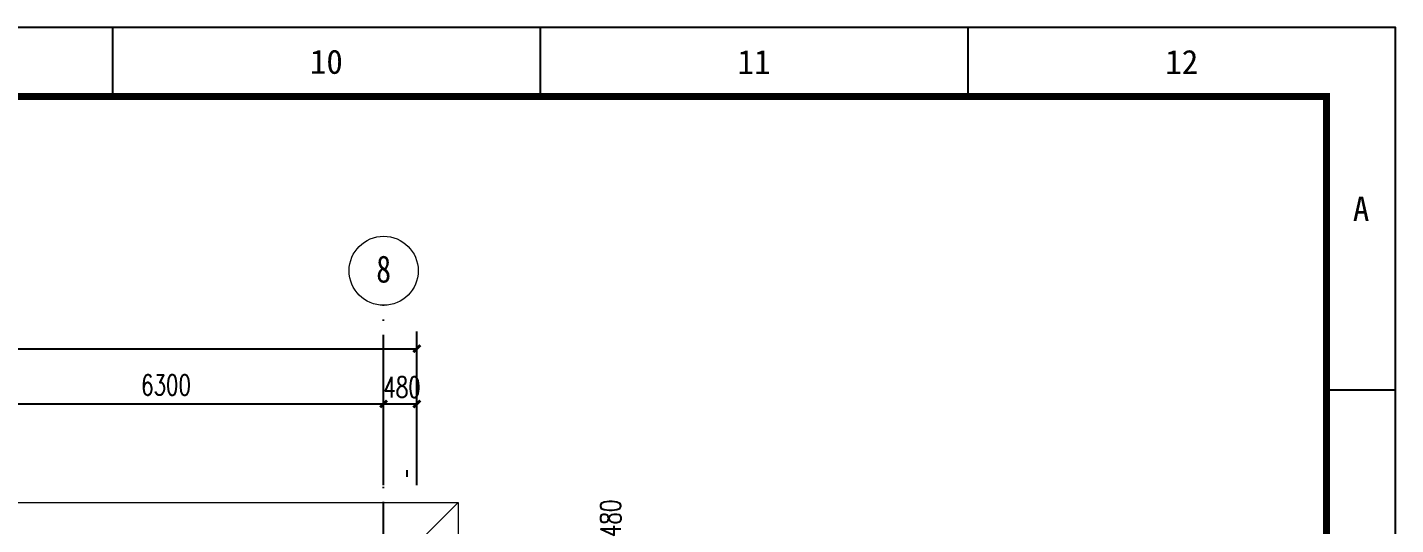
# Model space of a CAD drawing. Extents: x 3213259 to 3716512, y 332899 to 392399.
# Drawn here: x 3525925 to 3545733, y 384393 to 391588 of the extents above; entities that cross this region are included whole.
import ezdxf

# ---------------------------------------------------------------- set-up
doc = ezdxf.new("R2010")
doc.units = 0
doc.header["$LTSCALE"] = 1000
doc.header["$MEASUREMENT"] = 0
doc.linetypes.add('DOTE', pattern=[2.42, 2, -0.2, 0.02, -0.2])
doc.linetypes.add('HIDDEN', pattern=[0.375, 0.25, -0.125])
for name, color, linetype in [('AXIS', 3, 'Continuous'), ('DOTE', 1, 'DOTE'), ('JQFrame_DefaultLayer', 7, 'Continuous'), ('sb', 6, 'Continuous')]:
    doc.layers.add(name, color=color, linetype=linetype)
doc.layers.add('JZX_ViewLine', color=30, linetype='Continuous', lineweight=0)
doc.layers.add('S-GRID-IDEN', color=7, linetype='Continuous', lineweight=18)
doc.styles.add('_TCH_DIM_T3', font='SIMPLEX.shx', dxfattribs={"width": 0.705882, "bigfont": 'GBCBIG'})
doc.styles.add('JQFrame_markText', font='txt')
doc.styles.add('sepd_yb2', font='sepd_gbe.shx', dxfattribs={"width": 0.8, "bigfont": 'sepd_gbc.shx'})
doc.dimstyles.new('_TCH_ARCH&&100', dxfattribs={"dimtxt": 297.5, "dimasz": 100, "dimexe": 250, "dimexo": 300, "dimgap": 126.25, "dimtad": 1, "dimdec": 0, "dimzin": 0, "dimdsep": 46, "dimtxsty": '_TCH_DIM_T3', "dimblk": 'ARCHTICK', "dimcen": 0.09, "dimclrt": 7, "dimazin": 2, "dimtfac": 1, "dimtdec": 0, "dimtix": 1, "dimtmove": 2, "dimatfit": 3, "dimfxl": 1, "dimtolj": 1, "dimtzin": 0, "dimarcsym": 0})

# ---------------------------------------------------------------- blocks, each defined once
blk = doc.blocks.new('轴网 - M_轴线标头 - 圆-208176--3_200m层平面图')
at = {"layer": 'S-GRID-IDEN'}
blk.add_circle((0, 0), 5, dxfattribs=at)
blk = doc.blocks.new('_ArchTick')
at = {"color": 0, "linetype": 'ByBlock', "const_width": 0.4}
blk.add_lwpolyline([(-0.5, -0.5), (0.5, 0.5)], dxfattribs=at)
blk = doc.blocks.new('*D77')
at = {"layer": 'AXIS', "color": 0, "lineweight": -2}
for p, q in [((1945767, 325945), (1946823, 325945)), ((1946573, 325465), (1946573, 325945)), ((1945767, 325465), (1946823, 325465))]:
    blk.add_line(p, q, dxfattribs=at)
at = {"layer": 'Defpoints', "color": 0}
for p in [(1945467, 325945), (1946573, 325945), (1945467, 325465)]:
    blk.add_point(p, dxfattribs=at)
at = {"layer": 'AXIS', "color": 0, "lineweight": -2, "xscale": 100, "yscale": 100, "zscale": 100}
for p, rotation in [((1946573, 325945), 90), ((1946573, 325465), 270)]:
    blk.add_blockref('_ArchTick', p, dxfattribs=dict(at, rotation=rotation))
at = {"layer": 'AXIS', "color": 7, "insert": (1946298, 326315), "char_height": 297.5, "attachment_point": 5, "rotation": 90, "style": '_TCH_DIM_T3'}
blk.add_mtext('\\A1;480', dxfattribs=at)
blk = doc.blocks.new('*D88')
at = {"layer": 'AXIS', "color": 0, "lineweight": -2}
for p, q in [((1896632, 328076), (1896632, 329020)), ((1943492, 328076), (1943492, 329020)), ((1896632, 328770), (1943492, 328770))]:
    blk.add_line(p, q, dxfattribs=at)
at = {"layer": 'Defpoints', "color": 0}
for p in [(1943492, 328770), (1896632, 327776), (1943492, 327776)]:
    blk.add_point(p, dxfattribs=at)
at = {"layer": 'AXIS', "color": 0, "lineweight": -2, "xscale": 100, "yscale": 100, "zscale": 100, "rotation": 180}
blk.add_blockref('_ArchTick', (1896632, 328770), dxfattribs=at)
at = {"layer": 'AXIS', "color": 0, "lineweight": -2, "xscale": 100, "yscale": 100, "zscale": 100}
blk.add_blockref('_ArchTick', (1943492, 328770), dxfattribs=at)
at = {"layer": 'AXIS', "color": 7, "insert": (1920062, 329045), "char_height": 297.5, "attachment_point": 5, "style": '_TCH_DIM_T3'}
blk.add_mtext('\\A1;46860', dxfattribs=at)
blk = doc.blocks.new('*D96')
at = {"layer": 'AXIS', "color": 0, "lineweight": -2}
for p, q in [((1936712, 326797), (1936712, 328220)), ((1943012, 326797), (1943012, 328220)), ((1936712, 327970), (1943012, 327970))]:
    blk.add_line(p, q, dxfattribs=at)
at = {"layer": 'Defpoints', "color": 0}
for p in [(1943012, 327970), (1936712, 326497), (1943012, 326497)]:
    blk.add_point(p, dxfattribs=at)
at = {"layer": 'AXIS', "color": 0, "lineweight": -2, "xscale": 100, "yscale": 100, "zscale": 100, "rotation": 180}
blk.add_blockref('_ArchTick', (1936712, 327970), dxfattribs=at)
at = {"layer": 'AXIS', "color": 0, "lineweight": -2, "xscale": 100, "yscale": 100, "zscale": 100}
blk.add_blockref('_ArchTick', (1943012, 327970), dxfattribs=at)
at = {"layer": 'AXIS', "color": 7, "insert": (1939862, 328245), "char_height": 297.5, "attachment_point": 5, "style": '_TCH_DIM_T3'}
blk.add_mtext('\\A1;6300', dxfattribs=at)
blk = doc.blocks.new('*D97')
at = {"layer": 'AXIS', "color": 0, "lineweight": -2}
for p, q in [((1943012, 326797), (1943012, 328220)), ((1943492, 326797), (1943492, 328220)), ((1943012, 327970), (1943492, 327970))]:
    blk.add_line(p, q, dxfattribs=at)
at = {"layer": 'Defpoints', "color": 0}
for p in [(1943492, 327970), (1943012, 326497), (1943492, 326497)]:
    blk.add_point(p, dxfattribs=at)
at = {"layer": 'AXIS', "color": 0, "lineweight": -2, "xscale": 100, "yscale": 100, "zscale": 100, "rotation": 180}
blk.add_blockref('_ArchTick', (1943012, 327970), dxfattribs=at)
at = {"layer": 'AXIS', "color": 0, "lineweight": -2, "xscale": 100, "yscale": 100, "zscale": 100}
blk.add_blockref('_ArchTick', (1943492, 327970), dxfattribs=at)
at = {"layer": 'AXIS', "color": 7, "insert": (1943278, 328212), "char_height": 297.5, "attachment_point": 5, "style": '_TCH_DIM_T3'}
blk.add_mtext('\\A1;480', dxfattribs=at)
blk = doc.blocks.new('JQStandardFrame-{1005C27A1A9F43F09286A26DEECC45FF}')
at = {"layer": 'JQFrame_DefaultLayer', "color": 3}
blk.add_lwpolyline([(0, 0), (743, 0), (743, 420), (0, 420)], close=True, dxfattribs=at)
for points in [[(557.25, 420), (557.25, 410)], [(619.17, 420), (619.17, 410)], [(681.08, 420), (681.08, 410)], [(743, 367.5), (733, 367.5)]]:
    blk.add_lwpolyline(points, dxfattribs=at)
at = {"layer": 'JQFrame_DefaultLayer', "color": 3, "const_width": 1}
blk.add_lwpolyline([(25, 10), (733, 10), (733, 410), (25, 410)], close=True, dxfattribs=at)
at = {"layer": 'JQFrame_DefaultLayer', "color": 3, "char_height": 3.5, "attachment_point": 5, "style": 'JQFrame_markText'}
for s, insert in [('10', (588.21, 415)), ('11', (650.12, 415)), ('12', (712.04, 415)), ('A', (738, 393.75))]:
    blk.add_mtext(s, dxfattribs=dict(at, insert=insert))
blk = doc.blocks.new('D1')
at = {"layer": 'DOTE'}
blk.add_line((1943012.3, 300352.3), (1943012.3, 329397.5), dxfattribs=at)
at = {"layer": 'JZX_ViewLine'}
for p, q in [((1898383.4, 326545.1), (1944092.3, 326545.1)), ((1943492.3, 325945.1), (1944092.3, 326545.1)), ((1944092.3, 326545.1), (1944092.3, 302785.1))]:
    blk.add_line(p, q, dxfattribs=at)
at = {"layer": 'S-GRID-IDEN', "xscale": 99.99999999999993, "yscale": 99.99999999999993, "zscale": 99.99999999999993}
blk.add_blockref('轴网 - M_轴线标头 - 圆-208176--3_200m层平面图', (1943012.3, 329897.5), dxfattribs=at)
at = {"layer": 'S-GRID-IDEN', "lineweight": 15, "insert": (1943012.1, 330119.5), "char_height": 393.182, "width": 347.943, "attachment_point": 2, "line_spacing_factor": 0.887216, "style": 'sepd_yb2'}
blk.add_mtext('\\f黑体|b0|i0|c134|p49|;8', dxfattribs=at)
at = {"layer": 'AXIS', "color": 3}
for p1, p2, distance, picture, middle in [((1896632.3, 327776.2), (1943492.3, 327776.2), 994.3, '*D88', (1920062.3, 329045.5)), ((1936712.3, 326497.2), (1943012.3, 326497.2), 1473.3, '*D96', (1939862.3, 328245.5))]:
    dim = blk.add_aligned_dim(p1=p1, p2=p2, distance=distance, dimstyle='_TCH_ARCH&&100', dxfattribs=at)
    dim.commit()
    dim.dimension.update_dxf_attribs({"geometry": picture, "text_midpoint": middle})
for base, p1, p2, angle, picture, middle in [((1943492.3, 327970.5), (1943012.3, 326497.2), (1943492.3, 326497.2), 0, '*D97', (1943278.3, 328212.4)), ((1946573.2, 325945.1), (1945466.8, 325465.1), (1945466.8, 325945.1), 90, '*D77', (1946298.2, 326315.1))]:
    dim = blk.add_linear_dim(base=base, p1=p1, p2=p2, angle=angle, dimstyle='_TCH_ARCH&&100', dxfattribs=at)
    dim.commit()
    dim.dimension.update_dxf_attribs({"geometry": picture, "text_midpoint": middle, "dimtype": 129})

msp = doc.modelspace()

# ---------------------------------------------------------------- linework, layer by layer
msp.add_line((3531422.891, 385084.096), (3531422.891, 385180.649))

# ---------------------------------------------------------------- block references
at = {"xscale": 100, "yscale": 100, "zscale": 100}
msp.add_blockref('JQStandardFrame-{1005C27A1A9F43F09286A26DEECC45FF}', (3471432.891, 349587.707), dxfattribs=at)
at = {"layer": 'sb', "color": 1, "linetype": 'HIDDEN', "lineweight": 25, "ltscale": 2}
msp.add_blockref('D1', (1588070.633, 58168.405), dxfattribs=at)

doc.saveas('drawing.dxf')
